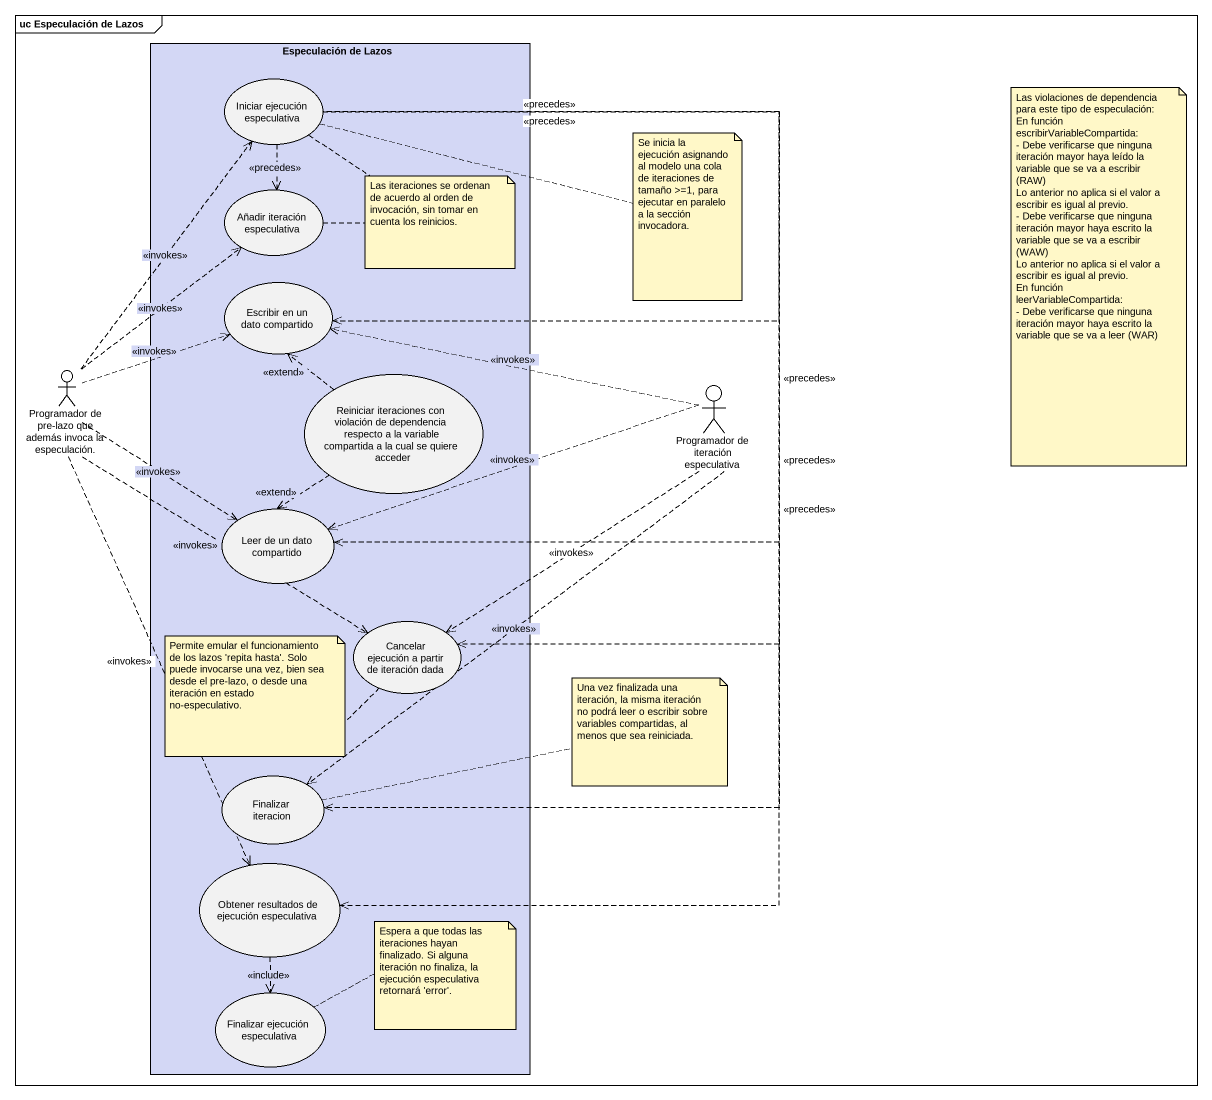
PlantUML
@startuml
mainframe uc Especulación de Lazos
rectangle "Especulación de Lazos" as Especulación_de_Lazos #D3D7F5 {
  usecase "Iniciar ejecución especulativa" as Iniciar_ejecución
  usecase "Añadir iteración especulativa" as Añadir_iteración
  usecase "Escribir en un dato compartido" as Escribir_en_un_dato
  usecase "Reiniciar iteraciones con violación de dependencia respecto a la variable compartida a la cual se quiere acceder" as Reiniciar_iteraciones_con
  usecase "Leer de un dato compartido" as Leer_de_un_dato_compartido
  usecase "Cancelar ejecución a partir de iteración dada" as Cancelar_ejecución_a_partir
  usecase "Finalizar iteracion" as Finalizar_iteracion
  usecase "Obtener resultados de ejecución especulativa" as Obtener_resultados_de
  usecase "Finalizar ejecución especulativa" as Finalizar_ejecución
}
actor "Programador de pre-lazo que además invoca la especulación." as Programador_de_pre_lazo_que
actor "Programador de iteración especulativa" as Programador_de_iteración
Iniciar_ejecución ..> Añadir_iteración : <<precedes>>
Iniciar_ejecución ..> Leer_de_un_dato_compartido : <<precedes>>
Iniciar_ejecución ..> Cancelar_ejecución_a_partir : <<precedes>>
Iniciar_ejecución ..> Finalizar_iteracion : <<precedes>>
Escribir_en_un_dato <.up. Iniciar_ejecución : <<precedes>>
Programador_de_pre_lazo_que .up.> Iniciar_ejecución : <<invokes>>
Programador_de_pre_lazo_que .up.> Añadir_iteración : <<invokes>>
Programador_de_pre_lazo_que .right.> Escribir_en_un_dato : <<invokes>>
Programador_de_pre_lazo_que ..> Leer_de_un_dato_compartido : <<invokes>>
Programador_de_pre_lazo_que ..> Cancelar_ejecución_a_partir : <<invokes>>
Programador_de_pre_lazo_que ..> Obtener_resultados_de : <<invokes>>
Reiniciar_iteraciones_con .up.> Escribir_en_un_dato : <<extend>>
Reiniciar_iteraciones_con ..> Leer_de_un_dato_compartido : <<extend>>
Programador_de_iteración .left.> Escribir_en_un_dato : <<invokes>>
Programador_de_iteración .left.> Leer_de_un_dato_compartido : <<invokes>>
Programador_de_iteración ..> Cancelar_ejecución_a_partir : <<invokes>>
Programador_de_iteración ..> Finalizar_iteracion : <<invokes>>
Obtener_resultados_de <.up. Iniciar_ejecución : <<precedes>>
Obtener_resultados_de ..> Finalizar_ejecución : <<include>>
note as N1
  Las violaciones de dependencia para este tipo de especulación:
  En función escribirVariableCompartida:
  - Debe verificarse que ninguna iteración mayor haya leído la variable que se va a escribir (RAW)
  Lo anterior no aplica si el valor a escribir es igual al previo.
  - Debe verificarse que ninguna iteración mayor haya escrito la variable que se va a escribir (WAW)
  Lo anterior no aplica si el valor a escribir es igual al previo.
  En función leerVariableCompartida:
  - Debe verificarse que ninguna iteración mayor haya escrito la variable que se va a leer (WAR)
end note
note right of Iniciar_ejecución : Se inicia la ejecución asignando al modelo una cola de iteraciones de tamaño >=1, para ejecutar en paralelo a la sección invocadora.
note as N3
  Las iteraciones se ordenan de acuerdo al orden de invocación, sin tomar en cuenta los reinicios.
end note
N3 .. Iniciar_ejecución
N3 .. Añadir_iteración
note left of Cancelar_ejecución_a_partir : Permite emular el funcionamiento de los lazos 'repita hasta'. Solo puede invocarse una vez, bien sea desde el pre-lazo, o desde una iteración en estado no-especulativo.
note right of Finalizar_iteracion : Una vez finalizada una iteración, la misma iteración no podrá leer o escribir sobre variables compartidas, al menos que sea reiniciada.
note right of Finalizar_ejecución : Espera a que todas las iteraciones hayan finalizado. Si alguna iteración no finaliza, la ejecución especulativa retornará 'error'.
@enduml
